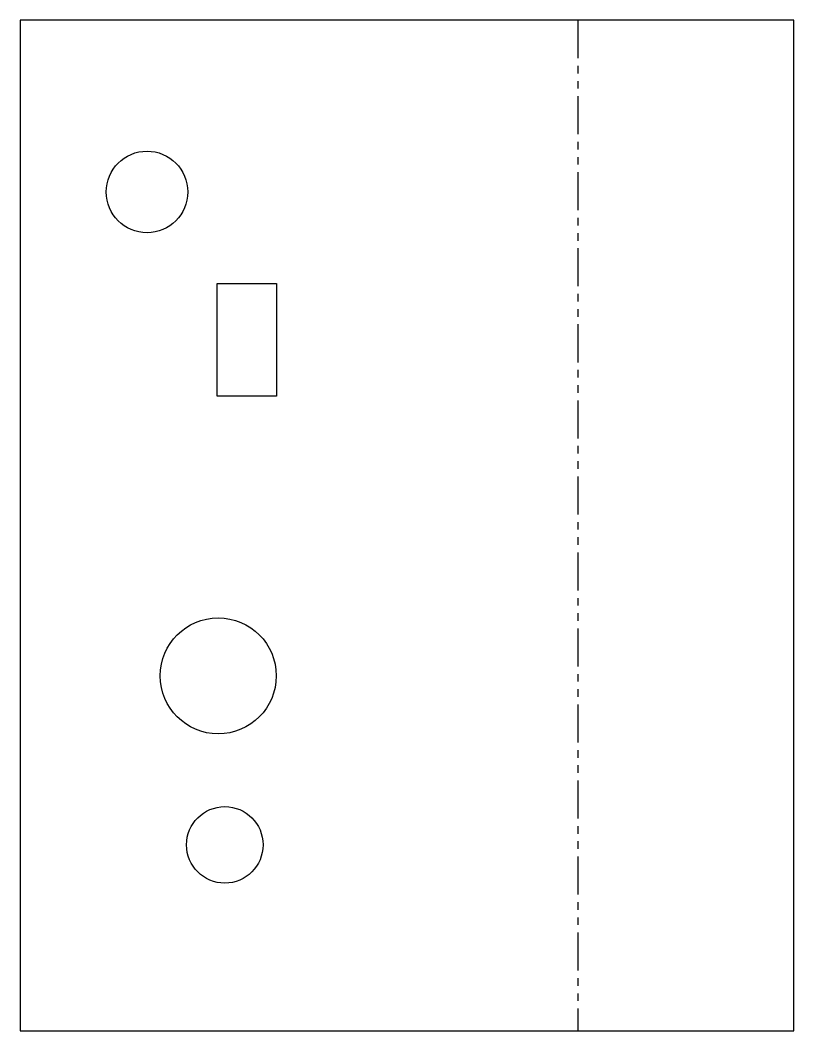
# Model space of a CAD drawing. Header units: millimetres. Extents: x 0 to 64.6, y 0 to 84.4.
import ezdxf

# ---------------------------------------------------------------- set-up
doc = ezdxf.new("R2010")
doc.units = ezdxf.units.MM
doc.linetypes.add('PHANTOM', pattern=[6.35, 3.175, -0.635, 0.635, -0.635, 0.635, -0.635])
doc.layers.add('BEND', color=7, linetype='Continuous')
doc.layers.add('CUT', color=7, linetype='Continuous')

msp = doc.modelspace()

# ---------------------------------------------------------------- linework, layer by layer
at = {"layer": 'BEND', "color": 1, "linetype": 'PHANTOM'}
msp.add_line((46.583, 84.404), (46.583, 0), dxfattribs=at)
at = {"layer": 'CUT'}
for p, q in [((0, 84.404), (0, 0)), ((64.608, 84.404), (0, 84.404)), ((64.608, 0), (64.608, 84.404)), ((16.436, 52.99), (16.436, 62.41)), ((16.436, 62.41), (21.406, 62.41)), ((21.406, 62.41), (21.406, 52.99)), ((21.406, 52.99), (16.436, 52.99)), ((0, 0), (64.608, 0))]:
    msp.add_line(p, q, dxfattribs=at)
for centre, radius in [((10.59, 70.063), 3.405), ((16.539, 29.643), 4.845), ((17.086, 15.528), 3.195)]:
    msp.add_circle(centre, radius, dxfattribs=at)

doc.saveas('drawing.dxf')
